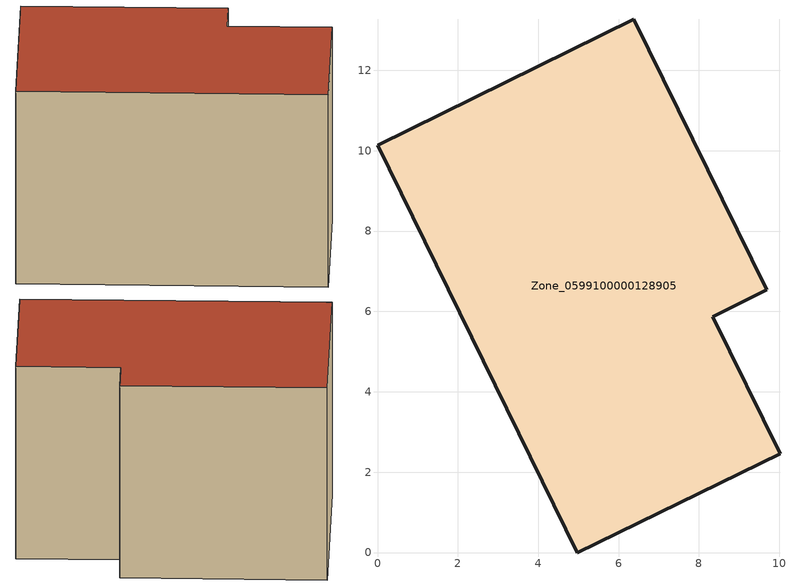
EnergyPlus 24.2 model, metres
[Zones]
Zone_0599100000128905
 floor ground (C_G): 8.34,5.87 10.02,2.46 4.97,0 0,10.14 6.38,13.27 9.69,6.53 z0
 wall outside (C_F): 0,10.14 4.97,0 10.02,2.46 8.34,5.87 9.69,6.53 6.38,13.27 0,10.14 z0:7.71
 roof outside (C_R): 9.69,6.53 6.38,13.27 0,10.14 4.97,0 10.02,2.46 8.34,5.87 z7.71
[BUILDING]
Pand.0599100000128905: North Axis=0; Terrain=City; Loads Convergence Tolerance Value=0.04; Temperature Convergence Tolerance Value=0.4; Solar Distribution=FullExterior; Maximum Number of Warmup Days=25; Minimum Number of Warmup Days=1
[Site:Location]
Rotterdam.The.Hague.AP_ZH_NLD Design_Conditions: Latitude=51.96; Longitude=4.45; Time Zone=1; Elevation=-4.5
[SITE:GROUNDTEMPERATURE:BUILDINGSURFACE]
18, 18, 18, 18, 18, 18, 18, 18, 18, 18, 18, 18
[MATERIAL] Thermal Absorptance=0.9; Solar Absorptance=0.7; Visible Absorptance=0.7
Name | Roughness | Thickness | Conductivity | Density | Specific Heat
G.TC.1975-1991 | MediumSmooth | 0.15 | 0.288461 | 540 | 1210
F.TC.1975-1991 | Rough | 0.3 | 0.230769 | 1920 | 840
R.TC.1975-1991 | MediumRough | 0.2 | 0.153846 | 1500 | 1000
[CONSTRUCTION]
C_G: G.TC.1975-1991
C_F: F.TC.1975-1991
C_R: R.TC.1975-1991
[ZONE]
Zone_0599100000128905: Type=1; Multiplier=1; Ceiling Height=Autocalculate; Volume=Autocalculate; Floor Area=autocalculate; Part of Total Floor Area=Yes
[ZONEINFILTRATION:DESIGNFLOWRATE]
Infil_Zone_0599100000128905: Zone or ZoneList or Space or SpaceList=Zone_0599100000128905; Schedule=AlwaysOn; Design Flow Rate Calculation Method=Flow/Area; Flow Rate per Floor Area=0.003; Constant Term Coefficient=1; Temperature Term Coefficient=0; Velocity Term Coefficient=0; Velocity Squared Term Coefficient=0
[HVACTEMPLATE:ZONE:IDEALLOADSAIRSYSTEM]
Zone_0599100000128905: Maximum Heating Supply Air Temperature=50; Minimum Cooling Supply Air Temperature=13; Maximum Heating Supply Air Humidity Ratio=0.0156; Minimum Cooling Supply Air Humidity Ratio=0.0077; Heating Limit=NoLimit; Cooling Limit=NoLimit; Dehumidification Control Type=ConstantSensibleHeatRatio; Cooling Sensible Heat Ratio=0.7; Dehumidification Setpoint=60; Humidification Control Type=None; Humidification Setpoint=30; Outdoor Air Method=None; Outdoor Air Flow Rate per Person=0.00944; Outdoor Air Flow Rate per Zone Floor Area=0; Outdoor Air Flow Rate per Zone=0; Demand Controlled Ventilation Type=None; Outdoor Air Economizer Type=NoEconomizer; Heat Recovery Type=None; Sensible Heat Recovery Effectiveness=0.7; Latent Heat Recovery Effectiveness=0.65
[ZONECONTROL:THERMOSTAT]
ThermostatControl_Zone_0599100000128905: Zone or ZoneList=Zone_0599100000128905; Control Type Schedule=DualSetpointControlType; Control 1=Thermostat_Zone_0599100000128905; Temperature Difference Between Cutout And Setpoint=0
[THERMOSTATSETPOINT:DUALSETPOINT]
Thermostat_Zone_0599100000128905: Heating Setpoint Temperature Schedule=HeatingSetpoint_Zone_0599100000128905; Cooling Setpoint Temperature Schedule=CoolingSetpoint_Zone_0599100000128905
[SCHEDULE:COMPACT]
HeatingSetpoint_Zone_0599100000128905: Through: 12/31, For: AllDays, Until: 24:00, 21
CoolingSetpoint_Zone_0599100000128905: Through: 12/31, For: AllDays, Until: 24:00, 24
DualSetpointControlType: Through: 12/31, For: AllDays, Until: 24:00, 4
AlwaysOn: Through: 12/31, For: AllDays, Until: 24:00, 1
